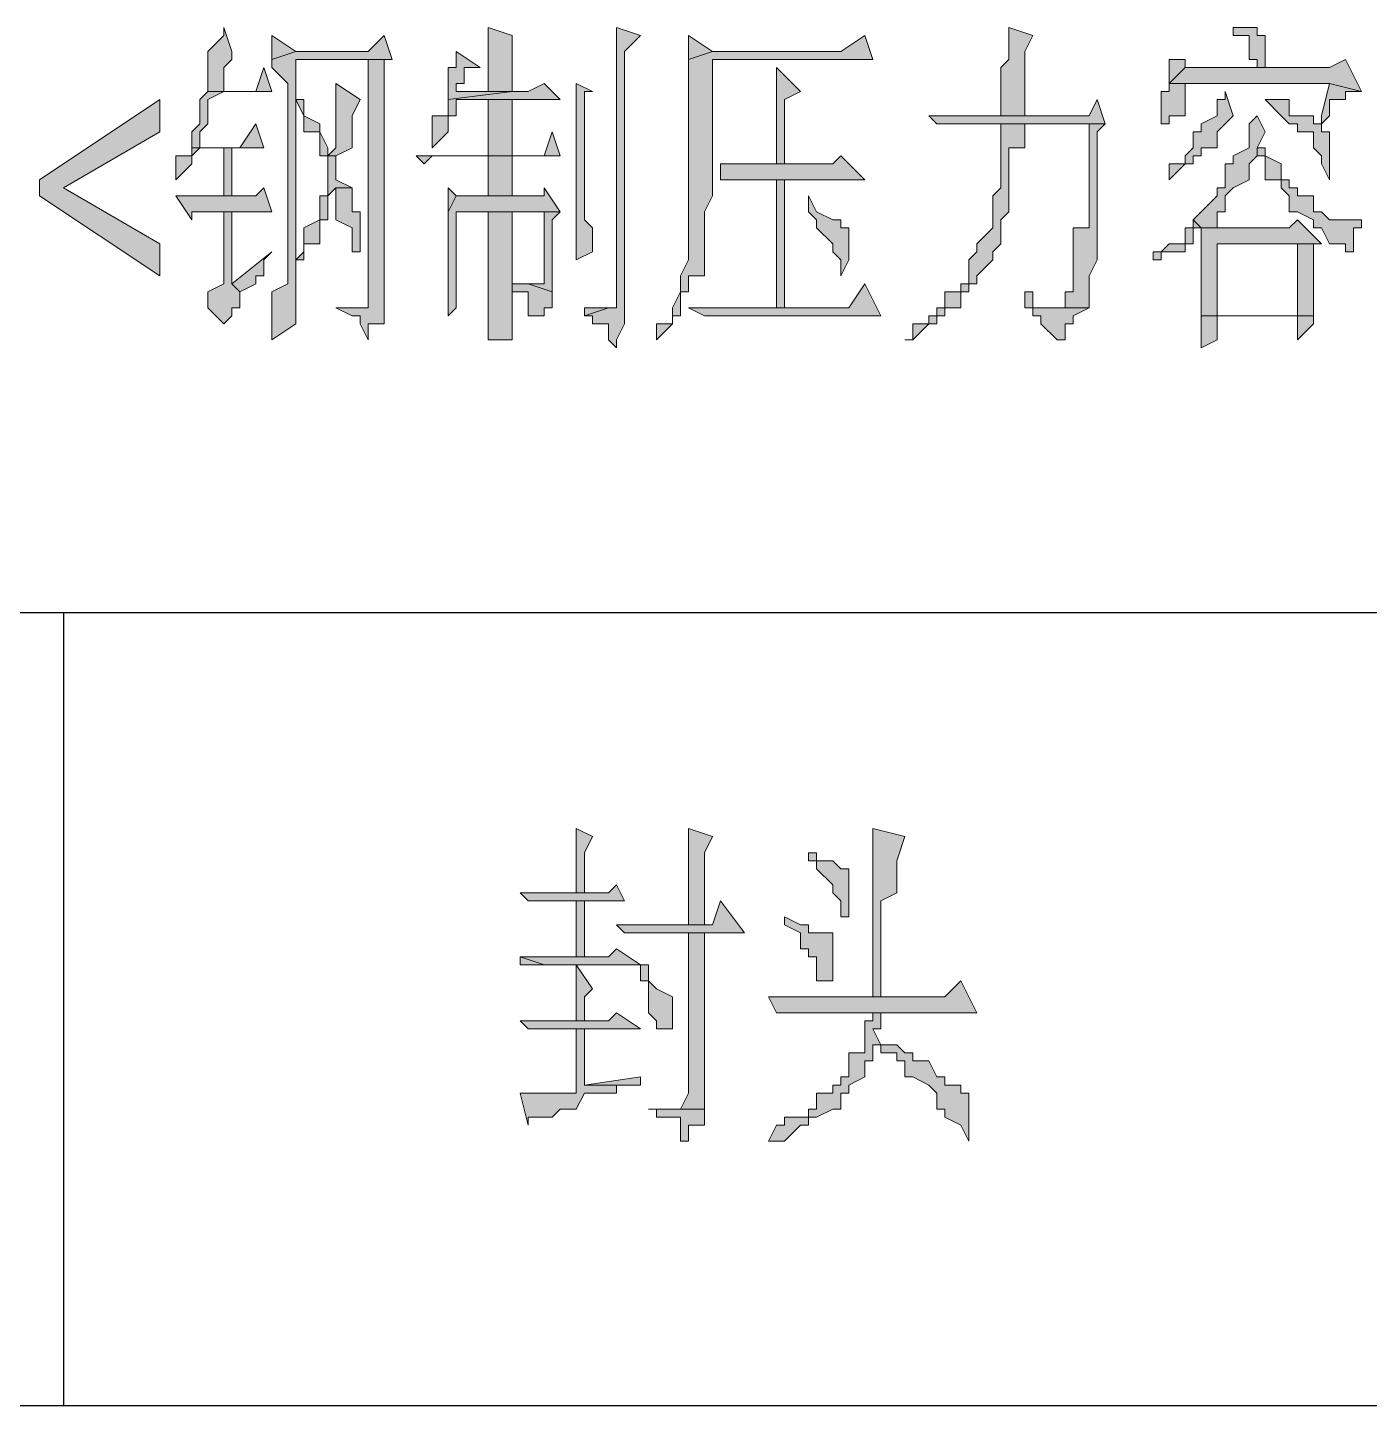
# Model space of a CAD drawing. Header units: millimetres. Extents: x 20 to 821, y 1 to 1134.
# Drawn here: x 750.87 to 781.02, y 953.78 to 984.74 of the extents above; entities that cross this region are included whole.
import ezdxf

# ---------------------------------------------------------------- set-up
doc = ezdxf.new("R2010")
doc.units = ezdxf.units.MM
doc.layers.add('1', color=7, linetype='Continuous')

msp = doc.modelspace()

# ---------------------------------------------------------------- hatches: boundary and pattern name
h = msp.add_hatch(color=0)
h.dxf.hatch_style = 2
h.paths.add_polyline_path([(755.28, 984.741732), (755.28, 984.561732), (754.92, 984.201732), (754.92, 983.301732), (755.28, 983.301732), (755.28, 983.841732), (755.46, 984.021732), (755.46, 984.201732)])
h = msp.add_hatch(color=0)
h.dxf.hatch_style = 2
h.paths.add_polyline_path([(756.36, 984.561732), (756.36, 984.021732), (756.9, 984.201732)])
h = msp.add_hatch(color=0)
h.dxf.hatch_style = 2
h.paths.add_polyline_path([(758.88, 984.561732), (758.52, 984.201732), (756.9, 984.201732), (756.36, 984.021732), (756.36, 983.841732), (756.72, 983.481732), (756.72, 980.241732), (756.72, 979.881732), (756.72, 978.981732), (756.36, 978.801732), (756.36, 977.721732), (756.9, 978.081732), (756.9, 984.021732), (758.52, 984.021732), (759.06, 984.021732)])
h = msp.add_hatch(color=0)
h.dxf.hatch_style = 2
h.paths.add_polyline_path([(761.22, 984.741732), (761.22, 983.301732), (760.5, 983.301732), (761.76, 983.301732), (761.76, 984.201732), (761.76, 984.561732)])
h = msp.add_hatch(color=0)
h.dxf.hatch_style = 2
h.paths.add_polyline_path([(764.1, 984.741732), (764.1, 978.441732), (763.92, 978.441732), (763.38, 978.261732), (763.56, 978.261732), (763.56, 978.081732), (763.92, 978.081732), (763.92, 977.721732), (764.1, 977.541732), (764.1, 977.721732), (764.28, 978.081732), (764.28, 978.261732), (764.28, 984.201732), (764.64, 984.561732)])
h = msp.add_hatch(color=0)
h.dxf.hatch_style = 2
h.paths.add_polyline_path([(769.68, 984.561732), (769.14, 984.201732), (766.26, 984.201732), (765.72, 984.021732), (765.72, 979.521732), (765.54, 979.161732), (765.54, 978.801732), (765.36, 978.441732), (765.36, 978.081732), (765, 978.081732), (765, 977.721732), (765.36, 978.081732), (765.36, 978.261732), (765.54, 978.261732), (765.54, 978.801732), (765.72, 978.801732), (765.72, 979.161732), (766.08, 979.161732), (766.08, 980.601732), (766.26, 980.961732), (766.26, 984.021732), (769.86, 984.021732)])
h = msp.add_hatch(color=0)
h.dxf.hatch_style = 2
h.paths.add_polyline_path([(765.72, 984.561732), (765.72, 984.021732), (766.26, 984.201732)])
h = msp.add_hatch(color=0)
h.dxf.hatch_style = 2
h.paths.add_polyline_path([(772.92, 984.741732), (772.92, 984.021732), (772.74, 983.841732), (772.74, 982.761732), (773.28, 982.761732), (773.28, 984.201732), (773.46, 984.561732)])
h = msp.add_hatch(color=0)
h.dxf.hatch_style = 2
h.paths.add_polyline_path([(777.96, 984.741732), (777.96, 984.561732), (778.32, 984.561732), (778.32, 984.021732), (778.5, 984.021732), (778.5, 983.841732), (778.68, 983.841732), (778.68, 984.561732), (778.5, 984.561732), (778.5, 984.741732), (778.32, 984.741732)])
h = msp.add_hatch(color=0)
h.dxf.hatch_style = 2
h.paths.add_polyline_path([(759.06, 984.021732), (758.52, 984.021732), (758.52, 978.801732), (758.52, 978.441732), (758.34, 978.441732), (757.8, 978.441732), (758.16, 978.261732), (758.34, 978.261732), (758.34, 978.081732), (758.52, 977.721732), (758.52, 978.081732), (758.88, 978.081732), (758.88, 984.021732)])
h = msp.add_hatch(color=0)
h.dxf.hatch_style = 2
h.paths.add_polyline_path([(760.5, 984.201732), (760.5, 983.841732), (760.32, 983.841732), (760.32, 983.121732), (761.76, 983.301732), (760.5, 983.301732), (760.5, 983.481732), (760.68, 983.481732), (760.68, 983.841732), (761.04, 983.841732)])
h = msp.add_hatch(color=0)
h.dxf.hatch_style = 2
h.paths.add_polyline_path([(780.48, 984.021732), (780.12, 983.841732), (776.88, 983.841732), (776.52, 983.481732), (780.12, 983.481732), (780.84, 983.301732)])
h = msp.add_hatch(color=0)
h.dxf.hatch_style = 2
h.paths.add_polyline_path([(776.88, 984.021732), (776.52, 984.021732), (776.52, 983.841732), (776.52, 983.481732), (776.88, 983.841732)])
h = msp.add_hatch(color=0)
h.dxf.hatch_style = 2
h.paths.add_polyline_path([(756.18, 983.841732), (756, 983.301732), (754.92, 983.301732), (754.74, 983.121732), (754.74, 982.581732), (754.56, 982.401732), (754.56, 982.041732), (754.74, 982.041732), (754.74, 982.401732), (754.92, 982.581732), (754.92, 983.121732), (755.28, 983.301732), (756.36, 983.301732)])
h = msp.add_hatch(color=0)
h.dxf.hatch_style = 2
h.paths.add_polyline_path([(767.7, 983.841732), (767.7, 981.681732), (767.88, 981.681732), (767.88, 983.121732), (768.24, 983.301732)])
h = msp.add_hatch(color=0)
h.dxf.hatch_style = 2
h.paths.add_polyline_path([(757.8, 983.481732), (757.8, 982.041732), (757.62, 981.861732), (757.8, 981.861732), (758.16, 982.041732), (758.16, 982.761732), (758.34, 983.121732)])
h = msp.add_hatch(color=0)
h.dxf.hatch_style = 2
h.paths.add_polyline_path([(762.48, 983.481732), (762.12, 983.301732), (761.76, 983.301732), (760.32, 983.121732), (760.32, 982.761732), (759.96, 982.761732), (759.96, 982.041732), (760.32, 982.401732), (760.32, 982.761732), (760.5, 982.761732), (760.5, 983.121732), (761.22, 983.121732), (762.84, 983.121732)])
h = msp.add_hatch(color=0)
h.dxf.hatch_style = 2
h.paths.add_polyline_path([(763.2, 983.481732), (763.2, 979.521732), (763.56, 979.701732), (763.56, 979.881732), (763.56, 980.241732), (763.38, 980.421732), (763.38, 983.301732), (763.56, 983.301732)])
h = msp.add_hatch(color=0)
h.dxf.hatch_style = 2
h.paths.add_polyline_path([(776.52, 983.481732), (776.52, 983.301732), (776.34, 983.301732), (776.34, 982.581732), (776.52, 982.581732), (776.52, 982.761732), (776.88, 982.761732), (776.88, 983.481732), (780.12, 983.481732)])
h = msp.add_hatch(color=0)
h.dxf.hatch_style = 2
h.paths.add_polyline_path([(777.78, 983.301732), (777.78, 983.121732), (777.6, 983.121732), (777.6, 982.761732), (777.24, 982.581732), (777.24, 982.401732), (777.06, 982.401732), (777.06, 982.041732), (776.88, 981.861732), (776.88, 981.681732), (776.52, 981.681732), (776.52, 981.321732), (776.88, 981.681732), (777.06, 981.681732), (777.06, 981.861732), (777.24, 981.861732), (777.24, 982.041732), (777.6, 982.041732), (777.6, 982.401732), (777.78, 982.581732), (777.96, 982.761732)])
h = msp.add_hatch(color=0)
h.dxf.hatch_style = 2
h.paths.add_polyline_path([(780.12, 983.481732), (779.94, 982.761732), (779.94, 982.581732), (780.12, 982.761732), (780.12, 983.121732), (780.48, 983.121732), (780.48, 983.301732), (780.66, 983.301732), (780.84, 983.301732)])
h = msp.add_hatch(color=0)
h.dxf.hatch_style = 2
h.paths.add_polyline_path([(753.84, 983.121732), (751.14, 981.321732), (751.14, 980.961732), (753.84, 979.161732), (753.84, 979.881732), (751.68, 981.141732), (753.84, 982.401732)])
h = msp.add_hatch(color=0)
h.dxf.hatch_style = 2
h.paths.add_polyline_path([(756.9, 983.121732), (757.08, 982.761732), (757.08, 982.401732), (757.44, 982.401732), (757.44, 981.861732), (757.62, 981.861732), (757.62, 980.961732), (757.44, 980.961732), (757.44, 980.421732), (757.08, 980.241732), (757.08, 979.701732), (756.9, 979.521732), (757.08, 979.521732), (757.08, 979.701732), (757.08, 979.881732), (757.44, 979.881732), (757.44, 980.421732), (757.62, 980.421732), (757.62, 980.961732), (757.8, 981.141732), (758.16, 981.141732), (757.8, 981.321732), (757.8, 981.861732), (757.62, 981.861732), (757.62, 982.041732), (757.44, 982.401732), (757.44, 982.581732), (757.08, 982.761732), (757.08, 983.121732)])
h = msp.add_hatch(color=0)
h.dxf.hatch_style = 2
h.paths.add_polyline_path([(761.22, 981.861732), (761.76, 981.861732), (761.76, 983.121732), (761.22, 983.121732)])
h = msp.add_hatch(color=0)
h.dxf.hatch_style = 2
h.paths.add_polyline_path([(774.9, 983.121732), (774.72, 982.761732), (771.12, 982.761732), (771.3, 982.581732), (775.08, 982.581732)])
h = msp.add_hatch(color=0)
h.dxf.hatch_style = 2
h.paths.add_polyline_path([(779.04, 983.121732), (778.68, 983.121732), (779.04, 982.761732), (779.22, 982.581732), (779.4, 982.581732), (779.4, 982.401732), (779.76, 982.401732), (779.76, 982.041732), (779.94, 981.861732), (779.94, 981.681732), (780.12, 981.321732), (780.12, 982.401732), (779.94, 982.401732), (779.94, 982.581732), (779.76, 982.581732), (779.76, 982.761732), (779.4, 982.761732), (779.22, 982.761732), (779.22, 983.121732)])
h = msp.add_hatch(color=0)
h.dxf.hatch_style = 2
h.paths.add_polyline_path([(778.5, 982.761732), (778.32, 982.581732), (778.32, 982.041732), (777.96, 981.861732), (777.96, 981.681732), (777.78, 981.681732), (777.78, 981.141732), (777.6, 981.141732), (777.6, 980.961732), (777.24, 980.601732), (777.06, 980.421732), (777.24, 980.241732), (777.6, 980.241732), (777.6, 980.421732), (777.6, 980.601732), (777.78, 980.601732), (777.78, 980.961732), (777.96, 981.141732), (778.32, 981.321732), (778.32, 981.681732), (778.5, 981.861732), (778.5, 982.041732), (778.68, 982.041732), (778.5, 982.041732), (778.68, 982.401732)])
h = msp.add_hatch(color=0)
h.dxf.hatch_style = 2
h.paths.add_polyline_path([(756, 982.581732), (755.64, 982.041732), (754.56, 982.041732), (754.56, 981.861732), (754.2, 981.861732), (754.2, 981.681732), (754.2, 981.321732), (754.56, 981.681732), (754.56, 981.861732), (754.74, 982.041732), (756.18, 982.041732)])
h = msp.add_hatch(color=0)
h.dxf.hatch_style = 2
h.paths.add_polyline_path([(762.66, 982.401732), (762.48, 981.861732), (759.6, 981.861732), (759.78, 981.681732), (759.96, 981.861732), (762.84, 981.861732)])
h = msp.add_hatch(color=0)
h.dxf.hatch_style = 2
h.paths.add_polyline_path([(772.74, 982.581732), (772.74, 981.141732), (772.56, 980.961732), (772.56, 980.241732), (772.2, 979.881732), (772.2, 979.701732), (772.02, 979.521732), (772.02, 978.981732), (771.84, 978.981732), (771.84, 978.801732), (771.48, 978.801732), (771.48, 978.441732), (771.3, 978.441732), (771.3, 978.261732), (771.12, 978.261732), (771.12, 978.081732), (770.76, 978.081732), (770.76, 977.721732), (770.58, 977.721732), (770.76, 977.721732), (771.12, 978.081732), (771.3, 978.081732), (771.3, 978.261732), (771.48, 978.261732), (771.48, 978.441732), (771.84, 978.441732), (771.84, 978.801732), (772.02, 978.801732), (772.02, 978.981732), (772.2, 978.981732), (772.2, 979.161732), (772.56, 979.521732), (772.56, 979.701732), (772.74, 979.881732), (772.74, 980.421732), (772.92, 980.601732), (772.92, 982.041732), (773.28, 982.041732), (773.28, 982.581732), (774.72, 982.581732)])
h = msp.add_hatch(color=0)
h.dxf.hatch_style = 2
h.paths.add_polyline_path([(775.08, 982.581732), (772.74, 982.581732), (774.72, 982.581732), (774.72, 980.241732), (774.36, 980.241732), (774.36, 978.801732), (774.18, 978.801732), (774.18, 978.441732), (774, 978.441732), (774.72, 978.441732), (774.72, 978.801732), (774.72, 979.161732), (774.9, 979.521732), (774.9, 982.401732)])
h = msp.add_hatch(color=0)
h.dxf.hatch_style = 2
h.paths.add_polyline_path([(755.28, 980.961732), (755.46, 980.961732), (755.46, 982.041732), (755.28, 982.041732)])
h = msp.add_hatch(color=0)
h.dxf.hatch_style = 2
h.paths.add_polyline_path([(761.22, 980.961732), (761.76, 980.961732), (761.76, 981.861732), (761.22, 981.861732)])
h = msp.add_hatch(color=0)
h.dxf.hatch_style = 2
h.paths.add_polyline_path([(769.14, 981.861732), (768.96, 981.681732), (766.44, 981.681732), (766.44, 981.321732), (769.68, 981.321732)])
h = msp.add_hatch(color=0)
h.dxf.hatch_style = 2
h.paths.add_polyline_path([(778.68, 982.041732), (778.5, 982.041732), (778.5, 981.861732), (778.68, 981.861732), (778.68, 981.681732), (778.68, 981.321732), (779.04, 981.321732), (779.04, 981.141732), (779.22, 980.961732), (779.22, 980.601732), (779.4, 980.601732), (779.76, 980.421732), (779.76, 980.241732), (779.94, 980.241732), (780.12, 979.881732), (780.48, 979.881732), (780.48, 979.701732), (780.66, 979.701732), (780.66, 979.881732), (780.66, 980.241732), (780.84, 980.241732), (780.84, 980.421732), (780.66, 980.421732), (780.12, 980.421732), (779.94, 980.601732), (779.76, 980.601732), (779.76, 980.961732), (779.4, 980.961732), (779.4, 981.141732), (779.22, 981.141732), (779.22, 981.321732), (779.04, 981.321732), (779.04, 981.681732), (778.68, 981.861732)])
h = msp.add_hatch(color=0)
h.dxf.hatch_style = 2
h.paths.add_polyline_path([(756.18, 981.141732), (756, 980.961732), (754.2, 980.961732), (754.56, 980.421732), (754.56, 980.601732), (754.74, 980.601732), (756.36, 980.601732)])
h = msp.add_hatch(color=0)
h.dxf.hatch_style = 2
h.paths.add_polyline_path([(758.16, 981.141732), (757.8, 981.141732), (757.8, 980.961732), (757.8, 980.421732), (758.16, 980.241732), (758.16, 979.701732), (758.34, 979.701732), (758.34, 980.601732), (758.16, 980.601732)])
h = msp.add_hatch(color=0)
h.dxf.hatch_style = 2
h.paths.add_polyline_path([(760.32, 981.141732), (760.32, 980.601732), (760.5, 980.961732)])
h = msp.add_hatch(color=0)
h.dxf.hatch_style = 2
h.paths.add_polyline_path([(762.48, 981.141732), (762.48, 980.961732), (761.76, 980.961732), (760.5, 980.961732), (760.32, 980.601732), (760.32, 978.261732), (760.5, 978.441732), (760.5, 980.601732), (761.22, 980.601732), (762.84, 980.601732)])
h = msp.add_hatch(color=0)
h.dxf.hatch_style = 2
h.paths.add_polyline_path([(767.7, 978.441732), (767.88, 978.441732), (767.88, 981.321732), (767.7, 981.321732)])
h = msp.add_hatch(color=0)
h.dxf.hatch_style = 2
h.paths.add_polyline_path([(768.42, 980.961732), (768.42, 980.601732), (768.6, 980.421732), (768.6, 980.241732), (768.96, 979.881732), (768.96, 979.701732), (769.14, 979.521732), (769.14, 979.161732), (769.32, 979.521732), (769.32, 980.241732), (769.14, 980.241732), (769.14, 980.421732), (768.96, 980.421732), (768.6, 980.601732)])
h = msp.add_hatch(color=0)
h.dxf.hatch_style = 2
h.paths.add_polyline_path([(755.46, 980.601732), (755.28, 980.601732), (755.28, 978.981732), (754.92, 978.801732), (754.92, 978.441732), (755.28, 978.081732), (755.46, 978.261732), (755.46, 978.441732), (755.64, 978.441732), (755.64, 978.801732), (755.46, 978.981732)])
h = msp.add_hatch(color=0)
h.dxf.hatch_style = 2
h.paths.add_polyline_path([(761.76, 980.601732), (761.22, 980.601732), (761.22, 978.981732), (761.22, 977.721732), (761.76, 977.721732)])
h = msp.add_hatch(color=0)
h.dxf.hatch_style = 2
h.paths.add_polyline_path([(762.84, 980.601732), (762.48, 980.601732), (762.48, 979.161732), (762.48, 978.981732), (762.12, 978.981732), (762.66, 978.801732), (762.66, 980.421732)])
h = msp.add_hatch(color=0)
h.dxf.hatch_style = 2
h.paths.add_polyline_path([(777.06, 980.421732), (777.06, 980.241732), (776.88, 980.241732), (776.88, 979.881732), (776.52, 979.881732), (776.34, 979.701732), (776.16, 979.701732), (776.16, 979.521732), (776.34, 979.521732), (776.34, 979.701732), (776.88, 979.701732), (776.88, 979.881732), (777.06, 979.881732), (777.06, 980.241732), (777.24, 980.241732)])
h = msp.add_hatch(color=0)
h.dxf.hatch_style = 2
h.paths.add_polyline_path([(779.4, 980.421732), (779.22, 980.241732), (777.24, 980.241732), (777.24, 979.881732), (777.24, 978.261732), (777.6, 978.261732), (777.6, 979.881732), (779.4, 979.881732), (779.94, 979.881732)])
h = msp.add_hatch(color=0)
h.dxf.hatch_style = 2
h.paths.add_polyline_path([(756.36, 979.701732), (755.46, 978.981732), (755.64, 978.801732), (756, 978.981732), (756, 979.161732), (756.18, 979.161732), (756.18, 979.521732)])
h = msp.add_hatch(color=0)
h.dxf.hatch_style = 2
h.paths.add_polyline_path([(779.94, 979.881732), (779.4, 979.881732), (779.4, 978.261732), (777.24, 978.261732), (777.24, 978.081732), (777.24, 977.541732), (777.6, 977.721732), (777.6, 978.261732), (779.4, 978.261732), (779.76, 978.261732), (779.76, 978.441732), (779.76, 979.881732)])
h = msp.add_hatch(color=0)
h.dxf.hatch_style = 2
h.paths.add_polyline_path([(761.76, 978.981732), (761.76, 978.801732), (761.94, 978.801732), (762.12, 978.801732), (762.12, 978.441732), (762.12, 978.261732), (762.48, 978.261732), (762.48, 978.441732), (762.66, 978.441732), (762.66, 978.801732), (762.12, 978.981732)])
h = msp.add_hatch(color=0)
h.dxf.hatch_style = 2
h.paths.add_polyline_path([(769.68, 978.981732), (769.32, 978.441732), (765.72, 978.441732), (766.08, 978.261732), (770.04, 978.261732)])
h = msp.add_hatch(color=0)
h.dxf.hatch_style = 2
h.paths.add_polyline_path([(773.28, 978.801732), (773.28, 978.441732), (773.46, 978.441732), (773.46, 978.261732), (773.64, 978.261732), (773.64, 978.081732), (774, 977.721732), (774.18, 977.721732), (774.18, 978.081732), (774.36, 978.081732), (774.36, 978.261732), (774.72, 978.441732), (773.64, 978.441732), (773.46, 978.441732), (773.46, 978.801732)])
h = msp.add_hatch(color=0)
h.dxf.hatch_style = 2
h.paths.add_polyline_path([(757.8, 978.441732), (758.34, 978.441732), (758.16, 978.441732)])
h = msp.add_hatch(color=0)
h.dxf.hatch_style = 2
h.paths.add_polyline_path([(763.38, 978.441732), (763.38, 978.261732), (763.92, 978.441732)])
h = msp.add_hatch(color=0)
h.dxf.hatch_style = 2
h.paths.add_polyline_path([(779.76, 978.261732), (779.4, 978.261732), (779.4, 977.721732), (779.76, 978.081732)])
h = msp.add_hatch(color=0)
h.dxf.hatch_style = 2
h.paths.add_polyline_path([(763.2, 966.741732), (763.2, 965.301732), (763.38, 965.301732), (763.38, 966.201732), (763.56, 966.561732)])
h = msp.add_hatch(color=0)
h.dxf.hatch_style = 2
h.paths.add_polyline_path([(765.72, 966.741732), (765.72, 964.581732), (766.08, 964.581732), (766.08, 966.201732), (766.26, 966.561732)])
h = msp.add_hatch(color=0)
h.dxf.hatch_style = 2
h.paths.add_polyline_path([(769.86, 966.741732), (769.86, 962.961732), (770.04, 962.961732), (770.04, 965.121732), (770.4, 965.301732), (770.4, 966.021732), (770.58, 966.561732)])
h = msp.add_hatch(color=0)
h.dxf.hatch_style = 2
h.paths.add_polyline_path([(768.42, 966.201732), (768.42, 966.021732), (768.6, 966.021732), (768.6, 965.841732), (768.96, 965.481732), (768.96, 965.301732), (769.14, 965.121732), (769.14, 964.761732), (769.32, 964.761732), (769.32, 965.841732), (769.14, 965.841732), (768.96, 966.021732), (768.6, 966.021732), (768.6, 966.201732)])
h = msp.add_hatch(color=0)
h.dxf.hatch_style = 2
h.paths.add_polyline_path([(764.1, 965.481732), (763.92, 965.301732), (761.94, 965.301732), (762.12, 965.121732), (764.28, 965.121732)])
h = msp.add_hatch(color=0)
h.dxf.hatch_style = 2
h.paths.add_polyline_path([(763.2, 963.861732), (763.38, 963.861732), (763.38, 965.121732), (763.2, 965.121732)])
h = msp.add_hatch(color=0)
h.dxf.hatch_style = 2
h.paths.add_polyline_path([(766.44, 965.121732), (766.26, 964.581732), (764.1, 964.581732), (764.28, 964.401732), (766.98, 964.401732)])
h = msp.add_hatch(color=0)
h.dxf.hatch_style = 2
h.paths.add_polyline_path([(767.88, 964.761732), (767.88, 964.581732), (768.24, 964.401732), (768.24, 964.041732), (768.42, 964.041732), (768.42, 963.861732), (768.6, 963.861732), (768.6, 963.321732), (768.96, 963.321732), (768.96, 964.401732), (768.6, 964.401732), (768.42, 964.401732), (768.42, 964.581732), (768.24, 964.581732)])
h = msp.add_hatch(color=0)
h.dxf.hatch_style = 2
h.paths.add_polyline_path([(766.08, 964.401732), (765.72, 964.401732), (765.72, 960.801732), (765.54, 960.441732), (766.08, 960.441732)])
h = msp.add_hatch(color=0)
h.dxf.hatch_style = 2
h.paths.add_polyline_path([(764.1, 964.041732), (763.92, 963.861732), (761.94, 963.861732), (762.48, 963.681732), (764.64, 963.681732)])
h = msp.add_hatch(color=0)
h.dxf.hatch_style = 2
h.paths.add_polyline_path([(761.94, 963.861732), (761.94, 963.681732), (762.12, 963.681732), (762.48, 963.681732)])
h = msp.add_hatch(color=0)
h.dxf.hatch_style = 2
h.paths.add_polyline_path([(763.2, 963.681732), (763.2, 962.421732), (763.38, 962.421732), (763.38, 962.961732), (763.56, 963.141732)])
h = msp.add_hatch(color=0)
h.dxf.hatch_style = 2
h.paths.add_polyline_path([(764.64, 963.681732), (764.64, 963.321732), (764.82, 963.321732), (764.82, 962.601732), (765, 962.421732), (765, 962.241732), (765.36, 962.241732), (765.36, 962.961732), (765, 963.141732), (764.82, 963.321732), (764.82, 963.681732)])
h = msp.add_hatch(color=0)
h.dxf.hatch_style = 2
h.paths.add_polyline_path([(771.84, 963.321732), (771.48, 962.961732), (767.52, 962.961732), (767.7, 962.601732), (772.2, 962.601732)])
h = msp.add_hatch(color=0)
h.dxf.hatch_style = 2
h.paths.add_polyline_path([(764.1, 962.601732), (763.92, 962.421732), (761.94, 962.421732), (762.12, 962.241732), (764.64, 962.241732)])
h = msp.add_hatch(color=0)
h.dxf.hatch_style = 2
h.paths.add_polyline_path([(770.04, 962.601732), (769.86, 962.601732), (769.86, 962.421732), (769.68, 962.421732), (769.68, 962.241732), (769.68, 961.701732), (769.32, 961.701732), (769.32, 961.161732), (769.14, 961.161732), (769.14, 960.981732), (768.96, 960.981732), (768.96, 960.801732), (768.6, 960.801732), (768.6, 960.441732), (768.42, 960.441732), (768.42, 960.261732), (768.24, 960.261732), (767.88, 960.261732), (767.88, 960.081732), (767.7, 960.081732), (767.52, 959.721732), (767.88, 959.721732), (768.24, 960.081732), (768.42, 960.081732), (768.42, 960.261732), (768.6, 960.261732), (768.96, 960.441732), (769.14, 960.441732), (769.14, 960.801732), (769.32, 960.801732), (769.32, 960.981732), (769.68, 961.161732), (769.68, 961.521732), (769.86, 961.521732), (769.86, 961.881732), (770.04, 961.881732), (769.86, 962.241732), (770.04, 962.241732), (770.04, 962.421732)])
h = msp.add_hatch(color=0)
h.dxf.hatch_style = 2
h.paths.add_polyline_path([(763.38, 962.241732), (763.2, 962.241732), (763.2, 960.801732), (761.94, 960.801732), (762.12, 960.081732), (762.12, 960.261732), (762.48, 960.261732), (762.66, 960.261732), (762.84, 960.441732), (763.2, 960.441732), (763.38, 960.801732), (764.1, 960.801732), (764.1, 960.981732), (763.38, 960.981732)])
h = msp.add_hatch(color=0)
h.dxf.hatch_style = 2
h.paths.add_polyline_path([(770.04, 961.881732), (769.86, 961.881732), (770.04, 961.881732), (770.04, 961.701732), (770.4, 961.701732), (770.4, 961.521732), (770.58, 961.521732), (770.58, 961.161732), (770.76, 961.161732), (771.12, 960.981732), (771.3, 960.801732), (771.3, 960.441732), (771.48, 960.441732), (771.48, 960.261732), (771.84, 960.081732), (772.02, 959.721732), (772.02, 960.081732), (772.02, 960.801732), (771.84, 960.801732), (771.84, 960.981732), (771.48, 960.981732), (771.48, 961.161732), (771.3, 961.161732), (771.12, 961.521732), (770.76, 961.521732), (770.76, 961.701732), (770.58, 961.701732), (770.4, 961.881732)])
h = msp.add_hatch(color=0)
h.dxf.hatch_style = 2
h.paths.add_polyline_path([(764.64, 961.161732), (763.38, 960.981732), (764.64, 960.981732)])
h = msp.add_hatch(color=0)
h.dxf.hatch_style = 2
h.paths.add_polyline_path([(764.82, 960.441732), (765, 960.441732), (765, 960.261732), (765.54, 960.261732), (765.54, 960.081732), (765.54, 959.721732), (765.72, 959.721732), (765.72, 960.081732), (766.08, 960.081732), (766.08, 960.441732), (765.54, 960.441732)])

# ---------------------------------------------------------------- linework, layer by layer
at = {"layer": '1', "color": 0, "lineweight": 5}
for points in [[(755.28, 984.741732), (755.28, 984.561732), (754.92, 984.201732), (754.92, 983.301732), (755.28, 983.301732), (755.28, 983.841732), (755.46, 984.021732), (755.46, 984.201732), (755.28, 984.741732)], [(756.36, 984.561732), (756.36, 984.021732), (756.9, 984.201732), (756.36, 984.561732)], [(758.88, 984.561732), (758.52, 984.201732), (756.9, 984.201732), (756.36, 984.021732), (756.36, 983.841732), (756.72, 983.481732), (756.72, 980.241732), (756.72, 979.881732), (756.72, 978.981732), (756.36, 978.801732), (756.36, 977.721732), (756.9, 978.081732), (756.9, 984.021732), (758.52, 984.021732), (759.06, 984.021732), (758.88, 984.561732)], [(761.22, 984.741732), (761.22, 983.301732), (760.5, 983.301732), (761.76, 983.301732), (761.76, 984.201732), (761.76, 984.561732), (761.22, 984.741732)], [(764.1, 984.741732), (764.1, 978.441732), (763.92, 978.441732), (763.38, 978.261732), (763.56, 978.261732), (763.56, 978.081732), (763.92, 978.081732), (763.92, 977.721732), (764.1, 977.541732), (764.1, 977.721732), (764.28, 978.081732), (764.28, 978.261732), (764.28, 978.261732), (764.28, 984.201732), (764.64, 984.561732), (764.1, 984.741732)], [(769.68, 984.561732), (769.14, 984.201732), (766.26, 984.201732), (765.72, 984.021732), (765.72, 979.521732), (765.54, 979.161732), (765.54, 978.801732), (765.36, 978.441732), (765.36, 978.081732), (765, 978.081732), (765, 977.721732), (765.36, 978.081732), (765.36, 978.261732), (765.54, 978.261732), (765.54, 978.801732), (765.72, 978.801732), (765.72, 979.161732), (766.08, 979.161732), (766.08, 980.601732), (766.26, 980.961732), (766.26, 984.021732), (769.86, 984.021732), (769.68, 984.561732)], [(765.72, 984.561732), (765.72, 984.021732), (766.26, 984.201732), (765.72, 984.561732)], [(772.92, 984.741732), (772.92, 984.021732), (772.74, 983.841732), (772.74, 982.761732), (773.28, 982.761732), (773.28, 984.201732), (773.46, 984.561732), (772.92, 984.741732)], [(777.96, 984.741732), (777.96, 984.561732), (778.32, 984.561732), (778.32, 984.021732), (778.5, 984.021732), (778.5, 983.841732), (778.68, 983.841732), (778.68, 984.561732), (778.5, 984.561732), (778.5, 984.741732), (778.32, 984.741732), (777.96, 984.741732)], [(759.06, 984.021732), (758.52, 984.021732), (758.52, 978.801732), (758.52, 978.441732), (758.34, 978.441732), (757.8, 978.441732), (758.16, 978.261732), (758.34, 978.261732), (758.34, 978.081732), (758.52, 977.721732), (758.52, 978.081732), (758.88, 978.081732), (758.88, 984.021732), (759.06, 984.021732)], [(760.5, 984.201732), (760.5, 983.841732), (760.32, 983.841732), (760.32, 983.121732), (761.76, 983.301732), (760.5, 983.301732), (760.5, 983.481732), (760.68, 983.481732), (760.68, 983.841732), (761.04, 983.841732), (760.5, 984.201732)], [(780.48, 984.021732), (780.12, 983.841732), (776.88, 983.841732), (776.52, 983.481732), (780.12, 983.481732), (780.84, 983.301732), (780.48, 984.021732)], [(776.88, 984.021732), (776.52, 984.021732), (776.52, 983.841732), (776.52, 983.481732), (776.88, 983.841732), (776.88, 984.021732)], [(756.18, 983.841732), (756, 983.301732), (754.92, 983.301732), (754.74, 983.121732), (754.74, 982.581732), (754.56, 982.401732), (754.56, 982.041732), (754.74, 982.041732), (754.74, 982.401732), (754.92, 982.581732), (754.92, 983.121732), (755.28, 983.301732), (756.36, 983.301732), (756.18, 983.841732)], [(767.7, 983.841732), (767.7, 981.681732), (767.88, 981.681732), (767.88, 983.121732), (768.24, 983.301732), (767.7, 983.841732)], [(757.8, 983.481732), (757.8, 982.041732), (757.62, 981.861732), (757.8, 981.861732), (758.16, 982.041732), (758.16, 982.761732), (758.34, 983.121732), (757.8, 983.481732)], [(762.48, 983.481732), (762.12, 983.301732), (761.76, 983.301732), (760.32, 983.121732), (760.32, 982.761732), (759.96, 982.761732), (759.96, 982.041732), (760.32, 982.401732), (760.32, 982.761732), (760.5, 982.761732), (760.5, 983.121732), (761.22, 983.121732), (762.84, 983.121732), (762.48, 983.481732)], [(763.2, 983.481732), (763.2, 979.521732), (763.56, 979.701732), (763.56, 979.881732), (763.56, 980.241732), (763.38, 980.421732), (763.38, 983.301732), (763.56, 983.301732), (763.2, 983.481732)], [(776.52, 983.481732), (776.52, 983.301732), (776.34, 983.301732), (776.34, 982.581732), (776.52, 982.581732), (776.52, 982.761732), (776.88, 982.761732), (776.88, 983.481732), (780.12, 983.481732), (776.52, 983.481732)], [(777.78, 983.301732), (777.78, 983.121732), (777.6, 983.121732), (777.6, 982.761732), (777.24, 982.581732), (777.24, 982.401732), (777.06, 982.401732), (777.06, 982.041732), (776.88, 981.861732), (776.88, 981.681732), (776.52, 981.681732), (776.52, 981.321732), (776.88, 981.681732), (777.06, 981.681732), (777.06, 981.861732), (777.24, 981.861732), (777.24, 982.041732), (777.6, 982.041732), (777.6, 982.401732), (777.78, 982.581732), (777.96, 982.761732), (777.78, 983.301732)], [(780.12, 983.481732), (779.94, 982.761732), (779.94, 982.581732), (780.12, 982.761732), (780.12, 983.121732), (780.48, 983.121732), (780.48, 983.301732), (780.66, 983.301732), (780.84, 983.301732), (780.12, 983.481732)], [(753.84, 983.121732), (751.14, 981.321732), (751.14, 980.961732), (753.84, 979.161732), (753.84, 979.881732), (751.68, 981.141732), (753.84, 982.401732), (753.84, 983.121732)], [(756.9, 983.121732), (757.08, 982.761732), (757.08, 982.401732), (757.44, 982.401732), (757.44, 981.861732), (757.62, 981.861732), (757.62, 980.961732), (757.44, 980.961732), (757.44, 980.421732), (757.08, 980.241732), (757.08, 979.701732), (756.9, 979.521732), (756.9, 979.521732), (757.08, 979.521732), (757.08, 979.701732), (757.08, 979.881732), (757.44, 979.881732), (757.44, 980.421732), (757.62, 980.421732), (757.62, 980.961732), (757.8, 981.141732), (758.16, 981.141732), (757.8, 981.321732), (757.8, 981.861732), (757.62, 981.861732), (757.62, 982.041732), (757.44, 982.401732), (757.44, 982.581732), (757.08, 982.761732), (757.08, 983.121732), (756.9, 983.121732)], [(761.22, 981.861732), (761.76, 981.861732), (761.76, 983.121732), (761.22, 983.121732), (761.22, 981.861732)], [(774.9, 983.121732), (774.72, 982.761732), (771.12, 982.761732), (771.3, 982.581732), (775.08, 982.581732), (774.9, 983.121732)], [(779.04, 983.121732), (778.68, 983.121732), (779.04, 982.761732), (779.22, 982.581732), (779.4, 982.581732), (779.4, 982.401732), (779.76, 982.401732), (779.76, 982.041732), (779.94, 981.861732), (779.94, 981.681732), (780.12, 981.321732), (780.12, 982.401732), (779.94, 982.401732), (779.94, 982.581732), (779.76, 982.581732), (779.76, 982.761732), (779.4, 982.761732), (779.22, 982.761732), (779.22, 983.121732), (779.04, 983.121732)], [(778.5, 982.761732), (778.32, 982.581732), (778.32, 982.041732), (777.96, 981.861732), (777.96, 981.681732), (777.78, 981.681732), (777.78, 981.141732), (777.6, 981.141732), (777.6, 980.961732), (777.24, 980.601732), (777.06, 980.421732), (777.24, 980.241732), (777.6, 980.241732), (777.6, 980.421732), (777.6, 980.601732), (777.78, 980.601732), (777.78, 980.961732), (777.96, 981.141732), (778.32, 981.321732), (778.32, 981.681732), (778.5, 981.861732), (778.5, 982.041732), (778.68, 982.041732), (778.5, 982.041732), (778.68, 982.401732), (778.5, 982.761732)], [(756, 982.581732), (755.64, 982.041732), (754.56, 982.041732), (754.56, 981.861732), (754.2, 981.861732), (754.2, 981.681732), (754.2, 981.321732), (754.56, 981.681732), (754.56, 981.861732), (754.74, 982.041732), (756.18, 982.041732), (756, 982.581732)], [(762.66, 982.401732), (762.48, 981.861732), (759.6, 981.861732), (759.78, 981.681732), (759.96, 981.861732), (762.84, 981.861732), (762.66, 982.401732)], [(772.74, 982.581732), (772.74, 981.141732), (772.56, 980.961732), (772.56, 980.241732), (772.2, 979.881732), (772.2, 979.701732), (772.02, 979.521732), (772.02, 978.981732), (771.84, 978.981732), (771.84, 978.801732), (771.48, 978.801732), (771.48, 978.441732), (771.3, 978.441732), (771.3, 978.261732), (771.12, 978.261732), (771.12, 978.081732), (770.76, 978.081732), (770.76, 977.721732), (770.58, 977.721732), (770.76, 977.721732), (771.12, 978.081732), (771.3, 978.081732), (771.3, 978.261732), (771.48, 978.261732), (771.48, 978.441732), (771.84, 978.441732), (771.84, 978.801732), (772.02, 978.801732), (772.02, 978.981732), (772.2, 978.981732), (772.2, 979.161732), (772.56, 979.521732), (772.56, 979.701732), (772.74, 979.881732), (772.74, 980.421732), (772.92, 980.601732), (772.92, 982.041732), (773.28, 982.041732), (773.28, 982.581732), (774.72, 982.581732), (772.74, 982.581732)], [(775.08, 982.581732), (772.74, 982.581732), (774.72, 982.581732), (774.72, 980.241732), (774.36, 980.241732), (774.36, 978.801732), (774.18, 978.801732), (774.18, 978.441732), (774, 978.441732), (774.72, 978.441732), (774.72, 978.801732), (774.72, 979.161732), (774.9, 979.521732), (774.9, 982.401732), (775.08, 982.581732)], [(755.28, 980.961732), (755.46, 980.961732), (755.46, 982.041732), (755.28, 982.041732), (755.28, 980.961732)], [(761.22, 980.961732), (761.76, 980.961732), (761.76, 981.861732), (761.22, 981.861732), (761.22, 980.961732)], [(769.14, 981.861732), (768.96, 981.681732), (766.44, 981.681732), (766.44, 981.321732), (769.68, 981.321732), (769.14, 981.861732)], [(778.68, 982.041732), (778.5, 982.041732), (778.5, 981.861732), (778.68, 981.861732), (778.68, 981.681732), (778.68, 981.321732), (779.04, 981.321732), (779.04, 981.141732), (779.22, 980.961732), (779.22, 980.601732), (779.4, 980.601732), (779.76, 980.421732), (779.76, 980.241732), (779.94, 980.241732), (780.12, 979.881732), (780.48, 979.881732), (780.48, 979.701732), (780.66, 979.701732), (780.66, 979.881732), (780.66, 979.881732), (780.66, 980.241732), (780.84, 980.241732), (780.84, 980.421732), (780.66, 980.421732), (780.12, 980.421732), (779.94, 980.601732), (779.76, 980.601732), (779.76, 980.961732), (779.4, 980.961732), (779.4, 981.141732), (779.22, 981.141732), (779.22, 981.321732), (779.04, 981.321732), (779.04, 981.681732), (778.68, 981.861732), (778.68, 982.041732)], [(756.18, 981.141732), (756, 980.961732), (754.2, 980.961732), (754.56, 980.421732), (754.56, 980.601732), (754.74, 980.601732), (756.36, 980.601732), (756.18, 981.141732)], [(758.16, 981.141732), (757.8, 981.141732), (757.8, 980.961732), (757.8, 980.421732), (758.16, 980.241732), (758.16, 979.701732), (758.34, 979.701732), (758.34, 980.601732), (758.16, 980.601732), (758.16, 981.141732)], [(760.32, 981.141732), (760.32, 980.601732), (760.5, 980.961732), (760.32, 981.141732)], [(762.48, 981.141732), (762.48, 980.961732), (761.76, 980.961732), (760.5, 980.961732), (760.32, 980.601732), (760.32, 978.261732), (760.5, 978.441732), (760.5, 980.601732), (761.22, 980.601732), (762.84, 980.601732), (762.48, 981.141732)], [(767.7, 978.441732), (767.88, 978.441732), (767.88, 981.321732), (767.7, 981.321732), (767.7, 978.441732)], [(768.42, 980.961732), (768.42, 980.601732), (768.6, 980.421732), (768.6, 980.241732), (768.96, 979.881732), (768.96, 979.701732), (769.14, 979.521732), (769.14, 979.161732), (769.32, 979.521732), (769.32, 980.241732), (769.14, 980.241732), (769.14, 980.421732), (768.96, 980.421732), (768.96, 980.421732), (768.6, 980.601732), (768.42, 980.961732)], [(755.46, 980.601732), (755.28, 980.601732), (755.28, 978.981732), (754.92, 978.801732), (754.92, 978.441732), (755.28, 978.081732), (755.46, 978.261732), (755.46, 978.441732), (755.64, 978.441732), (755.64, 978.801732), (755.46, 978.981732), (755.46, 980.601732)], [(761.76, 980.601732), (761.22, 980.601732), (761.22, 978.981732), (761.22, 977.721732), (761.76, 977.721732), (761.76, 980.601732)], [(762.84, 980.601732), (762.48, 980.601732), (762.48, 979.161732), (762.48, 978.981732), (762.12, 978.981732), (762.66, 978.801732), (762.66, 980.421732), (762.84, 980.601732)], [(777.06, 980.421732), (777.06, 980.241732), (776.88, 980.241732), (776.88, 979.881732), (776.52, 979.881732), (776.34, 979.701732), (776.16, 979.701732), (776.16, 979.521732), (776.34, 979.521732), (776.34, 979.701732), (776.88, 979.701732), (776.88, 979.881732), (777.06, 979.881732), (777.06, 980.241732), (777.24, 980.241732), (777.06, 980.421732)], [(779.4, 980.421732), (779.22, 980.241732), (777.24, 980.241732), (777.24, 979.881732), (777.24, 978.261732), (777.6, 978.261732), (777.6, 979.881732), (779.4, 979.881732), (779.94, 979.881732), (779.4, 980.421732)], [(756.36, 979.701732), (755.46, 978.981732), (755.64, 978.801732), (756, 978.981732), (756, 979.161732), (756.18, 979.161732), (756.18, 979.521732), (756.36, 979.701732)], [(779.94, 979.881732), (779.4, 979.881732), (779.4, 978.261732), (777.24, 978.261732), (777.24, 978.081732), (777.24, 977.541732), (777.6, 977.721732), (777.6, 978.261732), (779.4, 978.261732), (779.76, 978.261732), (779.76, 978.441732), (779.76, 979.881732), (779.94, 979.881732)], [(761.76, 978.981732), (761.76, 978.801732), (761.94, 978.801732), (762.12, 978.801732), (762.12, 978.441732), (762.12, 978.261732), (762.48, 978.261732), (762.48, 978.441732), (762.66, 978.441732), (762.66, 978.801732), (762.12, 978.981732), (761.76, 978.981732)], [(769.68, 978.981732), (769.32, 978.441732), (765.72, 978.441732), (766.08, 978.261732), (770.04, 978.261732), (769.68, 978.981732)], [(773.28, 978.801732), (773.28, 978.441732), (773.46, 978.441732), (773.46, 978.261732), (773.64, 978.261732), (773.64, 978.081732), (774, 977.721732), (774.18, 977.721732), (774.18, 978.081732), (774.36, 978.081732), (774.36, 978.261732), (774.72, 978.441732), (773.64, 978.441732), (773.46, 978.441732), (773.46, 978.801732), (773.28, 978.801732)], [(757.8, 978.441732), (758.34, 978.441732), (758.16, 978.441732), (757.8, 978.441732)], [(763.38, 978.441732), (763.38, 978.261732), (763.92, 978.441732), (763.38, 978.441732)], [(779.76, 978.261732), (779.4, 978.261732), (779.4, 977.721732), (779.76, 978.081732), (779.76, 978.261732)], [(763.2, 966.741732), (763.2, 965.301732), (763.38, 965.301732), (763.38, 966.201732), (763.56, 966.561732), (763.2, 966.741732)], [(765.72, 966.741732), (765.72, 964.581732), (766.08, 964.581732), (766.08, 966.201732), (766.26, 966.561732), (765.72, 966.741732)], [(769.86, 966.741732), (769.86, 962.961732), (770.04, 962.961732), (770.04, 965.121732), (770.4, 965.301732), (770.4, 966.021732), (770.58, 966.561732), (769.86, 966.741732)], [(768.42, 966.201732), (768.42, 966.021732), (768.6, 966.021732), (768.6, 965.841732), (768.96, 965.481732), (768.96, 965.301732), (769.14, 965.121732), (769.14, 964.761732), (769.32, 964.761732), (769.32, 965.841732), (769.14, 965.841732), (768.96, 966.021732), (768.96, 966.021732), (768.6, 966.021732), (768.6, 966.201732), (768.42, 966.201732)], [(764.1, 965.481732), (763.92, 965.301732), (761.94, 965.301732), (762.12, 965.121732), (764.28, 965.121732), (764.1, 965.481732)], [(763.2, 963.861732), (763.38, 963.861732), (763.38, 965.121732), (763.2, 965.121732), (763.2, 963.861732)], [(766.44, 965.121732), (766.26, 964.581732), (764.1, 964.581732), (764.28, 964.401732), (766.98, 964.401732), (766.44, 965.121732)], [(767.88, 964.761732), (767.88, 964.581732), (768.24, 964.401732), (768.24, 964.041732), (768.42, 964.041732), (768.42, 963.861732), (768.6, 963.861732), (768.6, 963.321732), (768.96, 963.321732), (768.96, 964.401732), (768.6, 964.401732), (768.42, 964.401732), (768.42, 964.581732), (768.24, 964.581732), (767.88, 964.761732)], [(766.08, 964.401732), (765.72, 964.401732), (765.72, 960.801732), (765.54, 960.441732), (766.08, 960.441732), (766.08, 964.401732)], [(764.1, 964.041732), (763.92, 963.861732), (761.94, 963.861732), (762.48, 963.681732), (764.64, 963.681732), (764.1, 964.041732)], [(761.94, 963.861732), (761.94, 963.681732), (762.12, 963.681732), (762.48, 963.681732), (761.94, 963.861732)], [(763.2, 963.681732), (763.2, 962.421732), (763.38, 962.421732), (763.38, 962.961732), (763.56, 963.141732), (763.2, 963.681732)], [(764.64, 963.681732), (764.64, 963.321732), (764.82, 963.321732), (764.82, 962.601732), (765, 962.421732), (765, 962.241732), (765.36, 962.241732), (765.36, 962.961732), (765, 963.141732), (764.82, 963.321732), (764.82, 963.681732), (764.64, 963.681732)], [(771.84, 963.321732), (771.48, 962.961732), (767.52, 962.961732), (767.7, 962.601732), (772.2, 962.601732), (771.84, 963.321732)], [(764.1, 962.601732), (763.92, 962.421732), (761.94, 962.421732), (762.12, 962.241732), (764.64, 962.241732), (764.1, 962.601732)], [(770.04, 962.601732), (769.86, 962.601732), (769.86, 962.421732), (769.68, 962.421732), (769.68, 962.241732), (769.68, 961.701732), (769.32, 961.701732), (769.32, 961.161732), (769.14, 961.161732), (769.14, 960.981732), (768.96, 960.981732), (768.96, 960.801732), (768.6, 960.801732), (768.6, 960.441732), (768.42, 960.441732), (768.42, 960.261732), (768.24, 960.261732), (767.88, 960.261732), (767.88, 960.081732), (767.88, 960.081732), (767.7, 960.081732), (767.52, 959.721732), (767.88, 959.721732), (768.24, 960.081732), (768.42, 960.081732), (768.42, 960.261732), (768.6, 960.261732), (768.96, 960.441732), (769.14, 960.441732), (769.14, 960.801732), (769.32, 960.801732), (769.32, 960.981732), (769.68, 961.161732), (769.68, 961.521732), (769.86, 961.521732), (769.86, 961.881732), (770.04, 961.881732), (769.86, 962.241732), (770.04, 962.241732), (770.04, 962.421732), (770.04, 962.601732)], [(763.38, 962.241732), (763.2, 962.241732), (763.2, 960.801732), (761.94, 960.801732), (762.12, 960.081732), (762.12, 960.261732), (762.48, 960.261732), (762.66, 960.261732), (762.84, 960.441732), (762.84, 960.441732), (763.2, 960.441732), (763.38, 960.801732), (764.1, 960.801732), (764.1, 960.981732), (763.38, 960.981732), (763.38, 962.241732)], [(770.04, 961.881732), (769.86, 961.881732), (770.04, 961.881732), (770.04, 961.701732), (770.4, 961.701732), (770.4, 961.521732), (770.58, 961.521732), (770.58, 961.161732), (770.76, 961.161732), (771.12, 960.981732), (771.3, 960.801732), (771.3, 960.441732), (771.48, 960.441732), (771.48, 960.261732), (771.84, 960.081732), (772.02, 959.721732), (772.02, 960.081732), (772.02, 960.081732), (772.02, 960.801732), (771.84, 960.801732), (771.84, 960.981732), (771.48, 960.981732), (771.48, 961.161732), (771.3, 961.161732), (771.12, 961.521732), (770.76, 961.521732), (770.76, 961.701732), (770.58, 961.701732), (770.4, 961.881732), (770.04, 961.881732)], [(764.64, 961.161732), (763.38, 960.981732), (764.64, 960.981732), (764.64, 961.161732)], [(764.82, 960.441732), (765, 960.441732), (765, 960.261732), (765.54, 960.261732), (765.54, 960.081732), (765.54, 959.721732), (765.72, 959.721732), (765.72, 960.081732), (766.08, 960.081732), (766.08, 960.441732), (765.54, 960.441732), (764.82, 960.441732)]]:
    msp.add_lwpolyline(points, dxfattribs=at)
at = {"layer": '1', "color": 0, "lineweight": 25}
for points in [[(557.64, 971.601732), (821.16, 971.601732)], [(751.68, 971.601732), (751.68, 953.781732)], [(723.24, 953.781732), (821.16, 953.781732)]]:
    msp.add_lwpolyline(points, dxfattribs=at)

doc.saveas('drawing.dxf')
